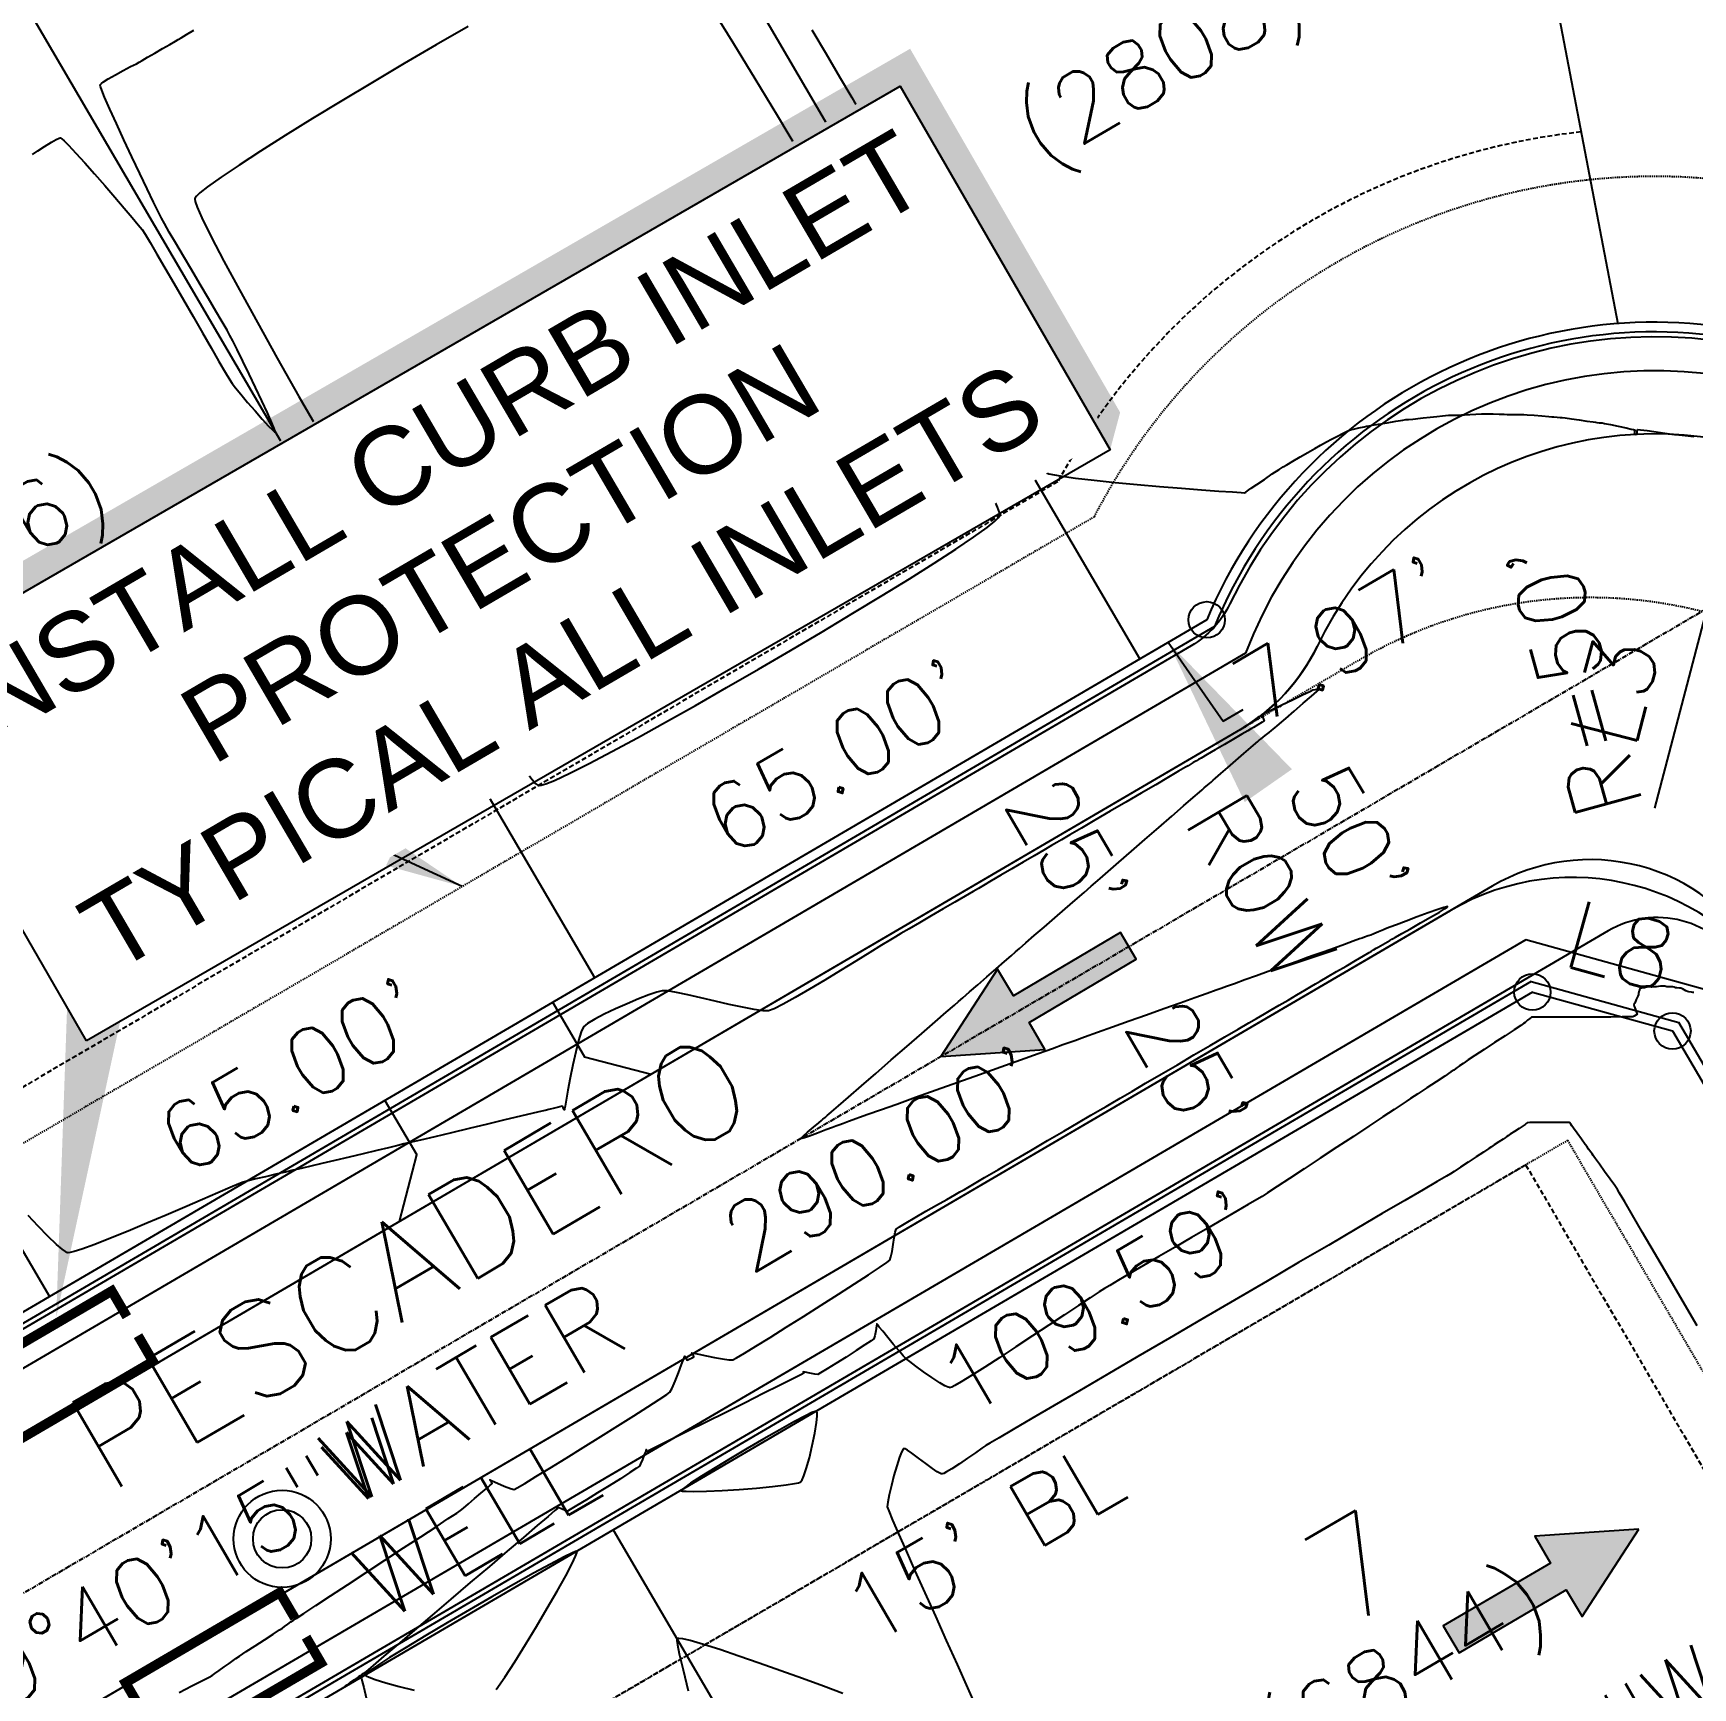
# Model space of a CAD drawing. Header units: feet. Extents: x 23 to 2149517, y -26 to 355304.
# Drawn here: x 2137437.8 to 2137608.6, y 341004.5 to 341174.8 of the extents above; entities that cross this region are included whole.
import ezdxf

# ---------------------------------------------------------------- set-up
doc = ezdxf.new("R2010")
doc.units = ezdxf.units.FT
doc.header["$MEASUREMENT"] = 0
for name, pattern in [('HIDDEN2', [0.1875, 0.125, -0.0625]), ('xhpc023-pav$0$HIDDEN2', [0.1875, 0.125, -0.0625]), ('xhpc023-pt$0$CL', [0.7, 0.5, -0.05, 0.1, -0.05]), ('xhpc023-pt$0$DASHED', [0.75, 0.5, -0.25]), ('xhpc023-pt$0$HIDDEN2', [0.1875, 0.125, -0.0625])]:
    doc.linetypes.add(name, pattern=pattern)
for name, color, linetype in [('A-EC-CURLEX-MATTING', 6, 'Continuous'), ('A-EC-FLOW-ARROWS', 252, 'Continuous'), ('A-EC-INLET-PROTECTION', 7, 'HIDDEN2'), ('A-EC-SILT-FENCE', 4, 'SILT_FENCE'), ('A-EC-TXT', 7, 'Continuous'), ('C-TOPO-MINR-N', 2, 'Continuous'), ('xhpc023-pav$0$A-DRIVEWAY-N', 2, 'Continuous'), ('xhpc023-pav$0$A-PV-BC', 2, 'Continuous'), ('xhpc023-pav$0$A-SW-N', 6, 'Continuous'), ('xhpc023-pav$0$A-VALLEYGUTTER', 2, 'xhpc023-pav$0$HIDDEN2'), ('xhpc023-pt$0$A-ADDRESS-N', 6, 'Continuous'), ('xhpc023-pt$0$A-BLDG-SETBACK', 2, 'xhpc023-pt$0$DASHED'), ('xhpc023-pt$0$V-ESMT-UTIL-N', 2, 'xhpc023-pt$0$HIDDEN2'), ('xhpc023-pt$0$V-ESMT-UTIL-TEXT-N', 2, 'Continuous'), ('xhpc023-pt$0$V-LOT-NO', 6, 'Continuous'), ('xhpc023-pt$0$V-PROP-CORN-TEXT-N', 2, 'Continuous'), ('xhpc023-pt$0$V-PROP-RWAY-N', 7, 'Continuous'), ('xhpc023-pt$0$V-PROP-SUBD-N', 7, 'Continuous'), ('xhpc023-pt$0$V-ROAD-IDEN', 1, 'Continuous'), ('xhpc023-pt$0$V-RWAY-CNTR-N', 4, 'xhpc023-pt$0$CL'), ('xhpc023-pt$0$V-RWAY-CNTR-TEXT-N', 2, 'Continuous'), ('xhpc023-pt$0$V-SUBD-TEXT-N', 2, 'Continuous'), ('xhpc023-pt$0$V-WATR', 2, 'Continuous')]:
    doc.layers.add(name, color=color, linetype=linetype)
doc.styles.add('L100', font='simplex', dxfattribs={"height": 10})
doc.styles.get("Standard").update_dxf_attribs({"font": 'arial.ttf'})
doc.styles.add('xhpc023-pt$0$L100', font='simplex', dxfattribs={"height": 10})
doc.styles.add('xhpc023-pt$0$L60', font='simplex', dxfattribs={"height": 6})
doc.styles.add('xhpc023-pt$0$L70', font='simplex.shx', dxfattribs={"height": 7})
doc.styles.add('xhpc023-pt$0$L80', font='simplex', dxfattribs={"height": 8})
doc.styles.add('xhpc023-pt$0$Standard', font='txt')
doc.linetypes.add('SILT_FENCE', pattern='A,0.5,-0.1,["SF",Standard,S=0.1,R=0,X=-0.1,Y=-0.05],-0.1', length=0.7)
doc.dimstyles.new('xhpc023-pt$0$SCOTT', dxfattribs={"dimscale": 0, "dimtxt": 8, "dimasz": 12, "dimexe": 0.05, "dimexo": 0.05, "dimgap": 3, "dimtad": 1, "dimdec": 0, "dimrnd": 1.38778e-17, "dimzin": 0, "dimdsep": 46, "dimtxsty": 'xhpc023-pt$0$L80', "dimcen": 5, "dimclrd": 256, "dimclre": 256, "dimclrt": 256, "dimaunit": 1, "dimadec": 3, "dimazin": 0, "dimtfac": 1, "dimtdec": 0, "dimtofl": 0, "dimtmove": 2, "dimatfit": 0, "dimfxl": 0, "dimtolj": 1, "dimtzin": 0, "dimlwd": -1, "dimlwe": -1, "dimarcsym": 0})
doc.dimstyles.new('xhpc023-pt$0$Standard', dxfattribs={"dimtxt": 0.18, "dimasz": 0.18, "dimexe": 0.18, "dimexo": 0.0625, "dimgap": 0.09, "dimtad": 0, "dimtih": 1, "dimtoh": 1, "dimdec": 4, "dimzin": 0, "dimdsep": 46, "dimtxsty": 'xhpc023-pt$0$Standard', "dimcen": 0.09, "dimadec": 0, "dimazin": 0, "dimtfac": 1, "dimtdec": 4, "dimtofl": 0, "dimtmove": 0, "dimatfit": 3, "dimfxl": 0, "dimtolj": 1, "dimtzin": 0, "dimarcsym": 0})

# ---------------------------------------------------------------- blocks, each defined once
blk = doc.blocks.new('xhpc023-pav')
at = {"layer": 'xhpc023-pav$0$A-DRIVEWAY-N'}
for p, q in [((2137491.29, 341075.02), (2137494.57, 341069.41)), ((2137494.57, 341069.41), (2137501.41, 341067.62)), ((2137474.03, 341064.92), (2137477.31, 341059.31)), ((2137475.52, 341052.47), (2137477.31, 341059.31))]:
    blk.add_line(p, q, dxfattribs=at)
at = {"layer": 'xhpc023-pav$0$A-PV-BC'}
for p, q in [((2137562.05, 341103.1), (2137394.11, 341004.84)), ((2137583.64, 341084.45), (2137399.79, 340976.89))]:
    blk.add_line(p, q, dxfattribs=at)
for centre, radius, start, end in [((2137604.68, 341095.02), 38.5, 356.3314, 154.3269), ((2137551.95, 341120.36), 20, 300.3291, 334.3269), ((2137596.26, 341062.87), 25, 30.3291, 120.3291)]:
    blk.add_arc(centre, radius, start, end, dxfattribs=at)
at = {"layer": 'xhpc023-pav$0$A-SW-N'}
for p, q in [((2137559.38, 341113.7), (2137386.17, 341012.37)), ((2137562.59, 341110.95), (2137387, 341008.22)), ((2137591.97, 341077.16), (2137401.71, 340965.85)), ((2137591.97, 341077.16), (2137607.18, 341072.93)), ((2137826.88, 340697.39), (2137607.18, 341072.93))]:
    blk.add_line(p, q, dxfattribs=at)
at = {"layer": 'xhpc023-pav$0$A-SW-N', "flags": 128}
blk.add_lwpolyline([(2137577.45, 340534.56), (2137826.54, 340680.29), (2137831.17, 340697.98), (2137609.81, 341076.34), (2137591.42, 341081.47), (2137398.26, 340968.46)], dxfattribs=at)
at = {"layer": 'xhpc023-pav$0$A-SW-N'}
for radius, start, end in [(49, 353.0712, 157.5871), (45, 351.3867, 159.2716)]:
    blk.add_arc((2137604.68, 341095.02), radius, start, end, dxfattribs=at)
at = {"layer": 'xhpc023-pav$0$A-VALLEYGUTTER', "flags": 128}
blk.add_lwpolyline([(2137562.05, 341103.1), (2137574.32, 341110.28, -0.414214), (2137638.62, 341093.44), (2137645.8, 341081.18)], format="xyb", dxfattribs=at)
blk = doc.blocks.new('A$C38D85891')
at = {"layer": 'A-EC-INLET-PROTECTION', "const_width": 1}
for points in [[(7.52, 5.71), (5.97, 8.36), (-9.91, -0.93), (-8.36, -3.58)], [(8.67, 3.76), (10.21, 1.11), (-5.67, -8.18), (-7.21, -5.53)]]:
    blk.add_lwpolyline(points, dxfattribs=at)
blk = doc.blocks.new('ARROW')
blk.add_hatch(color=256).paths.add_polyline_path([(0, 0), (12, 6), (12, 2), (28, 2), (28, -2), (12, -2), (12, -6)])
blk.add_lwpolyline([(0, 0), (12, 6), (12, 2), (28, 2), (28, -2), (12, -2), (12, -6), (0, 0)])
blk = doc.blocks.new('xhpc023-pt')
at = {"layer": 'xhpc023-pt$0$A-BLDG-SETBACK'}
for p, q in [((2137543.26, 341128.6), (2137381.09, 341033.72)), ((2137591.41, 341058.29), (2137418.78, 340957.3)), ((2137591.41, 341058.29), (2137803.5, 340695.77))]:
    blk.add_line(p, q, dxfattribs=at)
for radius, start, end in [(90, 55.2997, 97.235), (70, 96.2035, 151.3319)]:
    blk.add_arc((2137604.68, 341095.02), radius, start, end, dxfattribs=at)
at = {"layer": 'xhpc023-pt$0$V-ESMT-UTIL-N'}
for p, q in [((2137547.01, 341125), (2137382.39, 341028.69)), ((2137595.73, 341060.82), (2137414.47, 340954.77)), ((2137595.73, 341060.82), (2137810.34, 340693.98))]:
    blk.add_line(p, q, dxfattribs=at)
blk.add_arc((2137604.68, 341095.02), 65, 358.1249, 152.5334, dxfattribs=at)
at = {"layer": 'xhpc023-pt$0$V-PROP-CORN-TEXT-N'}
for centre in [(2137558.59, 341114.39), (2137592.11, 341076.08), (2137606.52, 341072.07)]:
    blk.add_circle(centre, 1.87, dxfattribs=at)
at = {"layer": 'xhpc023-pt$0$V-PROP-RWAY-N'}
for p, q in [((2137558.59, 341114.39), (2137385.96, 341013.4)), ((2137592.11, 341076.08), (2137402.58, 340965.19)), ((2137592.11, 341076.08), (2137606.52, 341072.07)), ((2137606.52, 341072.07), (2137825.81, 340697.24))]:
    blk.add_line(p, q, dxfattribs=at)
blk.add_arc((2137604.68, 341095.02), 50, 353.4592, 157.199, dxfattribs=at)
at = {"layer": 'xhpc023-pt$0$V-PROP-SUBD-N'}
blk.add_line((2137497.52, 341020.74), (2137666.68, 340731.59), dxfattribs=at)
at = {"layer": 'xhpc023-pt$0$V-PROP-SUBD-N', "flags": 128}
for points in [[(2137518.56, 341574.91), (2137600.89, 341144.87)], [(2137551.71, 341110.37), (2137390.96, 341385.14)], [(2137495.61, 341077.55), (2137352.78, 341321.69)], [(2137314.59, 341258.24), (2137439.5, 341044.73)]]:
    blk.add_lwpolyline(points, dxfattribs=at)
at = {"layer": 'xhpc023-pt$0$V-RWAY-CNTR-N'}
blk.add_line((2137610.05, 341115.54), (2137359.74, 340969.1), dxfattribs=at)
at = {"layer": 'xhpc023-pt$0$V-RWAY-CNTR-TEXT-N'}
for points in [[(2137545.39, 341106.67, 0, 4.17, 0), (2137551.7, 341095.89, 0, 0, 0), (2137570.64, 341063.52, 0, 0, 0)], [(2137570.64, 341063.52, 0, 4.17, 0), (2137564.33, 341074.31, 0, 0, 0), (2137551.7, 341095.89, 0, 0, 0)]]:
    blk.add_lwpolyline(points, format="xyseb", dxfattribs=at)
at = {"layer": 'xhpc023-pt$0$V-SUBD-TEXT-N'}
blk.add_line((2137610.05, 341115.54), (2137604.68, 341095.02), dxfattribs=at)
blk.add_lwpolyline([(2137591.06, 341143.13, 0, 4.17, 0), (2137594.47, 341131.1, 0, 0, 0), (2137604.68, 341095.02, 0, 0, 0)], format="xyseb", dxfattribs=at)
at = {"layer": 'xhpc023-pt$0$V-WATR'}
for radius in [5, 3]:
    blk.add_circle((2137463.45, 341019.8), radius, dxfattribs=at)
at = {"layer": 'xhpc023-pt$0$A-ADDRESS-N', "char_height": 7, "width": 77.1852, "attachment_point": 5, "rotation": 30.3291, "style": 'xhpc023-pt$0$L70'}
for s, insert in [('(2808)', (2137554.42, 341171.03)), ('(2812)', (2137501.03, 341129.39)), ('(2816)', (2137431.3, 341119.75)), ('(6844)', (2137579.26, 341005.35))]:
    blk.add_mtext(s, dxfattribs=dict(at, insert=insert))
at = {"layer": 'xhpc023-pt$0$A-BLDG-SETBACK', "char_height": 7, "attachment_point": 2, "rotation": 30.1497, "style": 'xhpc023-pt$0$L70'}
for s, insert in [("20' BL", (2137504.79, 341118.49)), ("15' BL", (2137533.74, 341022.47))]:
    blk.add_mtext(s, dxfattribs=dict(at, insert=insert))
at = {"layer": 'xhpc023-pt$0$V-ESMT-UTIL-TEXT-N', "insert": (2137437.48, 341083.98), "char_height": 6, "attachment_point": 5, "rotation": 30.3291, "style": 'xhpc023-pt$0$L60'}
blk.add_mtext("\\A1;15' U.E", dxfattribs=at)
at = {"layer": 'xhpc023-pt$0$V-LOT-NO', "char_height": 10, "width": 34.0116, "attachment_point": 5, "rotation": 30.3291, "style": 'xhpc023-pt$0$L100'}
for s, insert in [('4', (2137495.89, 341141.43, 572)), ('3', (2137439.78, 341108.61, 571.6)), ('7', (2137573.82, 341016.88, 286.72))]:
    blk.add_mtext(s, dxfattribs=dict(at, insert=insert))
at = {"layer": 'xhpc023-pt$0$V-ROAD-IDEN', "insert": (2137476.61, 341048.33), "char_height": 10, "width": 185.9116, "attachment_point": 5, "rotation": 30.3291, "style": 'xhpc023-pt$0$L100'}
blk.add_mtext('PESCADERO', dxfattribs=at)
at = {"layer": 'xhpc023-pt$0$V-RWAY-CNTR-TEXT-N', "char_height": 7, "attachment_point": 8, "style": 'xhpc023-pt$0$L70'}
for s, insert, rotation in [("R=50'", (2137599.72, 341109.28), 105.3512), ('L3', (2137603.98, 341106.17), 75.3291), ("50'", (2137570.23, 341090.42), 300.4148), ("25'", (2137541.31, 341089.14), 300.4148), ('ROW', (2137561.17, 341085.12), 300.4148), ("25'", (2137553.67, 341066.25), 300.4148), (" 290.00'", (2137524.94, 341054.74), 30.3291), ('S59°40\'15"W ', (2137450.57, 341011.23), 30.3291)]:
    blk.add_mtext(s, dxfattribs=dict(at, insert=insert, rotation=rotation))
at = {"layer": 'xhpc023-pt$0$V-SUBD-TEXT-N', "char_height": 7, "style": 'xhpc023-pt$0$L70'}
for s, insert, attachment_point, rotation in [("7.97'", (2137570.85, 341115.47), 2, 30.3291), ("65.00'", (2137518.84, 341103.38), 2, 30.3291), ('L8', (2137600.26, 341077.45), 8, 344.442), ("65.00'", (2137462.74, 341070.56), 2, 30.3291), ("109.59'", (2137545.52, 341047.2), 2, 30.3291), ('S59°40\'15"W', (2137586.3, 340987.81), 8, 30.3291)]:
    blk.add_mtext(s, dxfattribs=dict(at, insert=insert, attachment_point=attachment_point, rotation=rotation))
at = {"layer": 'xhpc023-pt$0$V-WATR', "style": 'xhpc023-pt$0$L80'}
for s, p in [('WATER', (2137470.6, 341022.91)), ('WELL', (2137473.99, 341011.15))]:
    blk.add_text(s, height=8, rotation=30.3292, dxfattribs=at).set_placement(p)
at = {"layer": 'xhpc023-pt$0$V-ESMT-UTIL-TEXT-N'}
blk.add_leader([(2137481.96, 341086.94), (2137460.24, 341096.96), (2137452.69, 341092.41)], dimstyle='xhpc023-pt$0$SCOTT', override={"dimscale": 100, "dimasz": 0.08, "dimexo": 0.0625, "dimgap": 3, "dimtad": 0}, dxfattribs=at)
at = {"layer": 'xhpc023-pt$0$V-SUBD-TEXT-N'}
blk.add_leader([(2137554.63, 341112.08), (2137560.29, 341103.97), (2137562.35, 341105.17)], dimstyle='xhpc023-pt$0$Standard', override={"dimscale": 100, "dimgap": 0.09, "dimtad": 0, "dimpost": "'", "dimtxsty": 'xhpc023-pt$0$L100'}, dxfattribs=at)

msp = doc.modelspace()

# ---------------------------------------------------------------- block references
at = {"layer": 'A-EC-CURLEX-MATTING'}
msp.add_blockref('xhpc023-pt', (0, 0), dxfattribs=at)

# ---------------------------------------------------------------- next in the draw order: linework, layer by layer
for points in [[(2137670.62, 340388.88, -0.020906), (2137597.86, 340483.23, -0.00681), (2137601.18, 340497.47), (2137834.97, 340634.24, -5.810571), (2137834.97, 340634.24, 0.811703), (2137866.43, 340724.84, 0.069055), (2137866.43, 340724.84), (2137654.43, 341086.23, -0.149441), (2137653.08, 341091.91, 0.824303), (2137560.97, 341116.03, -0.149441), (2137557, 341111.73), (2137389.06, 341013.48, -0.149441), (2137383.37, 341012.13, 0.824289), (2137359.25, 340920.01, -0.14935), (2137363.55, 340916.05), (2137406.28, 340843.01, -0.100424), (2137467.54, 340663.68, 0.039884), (2137488.12, 340566.52, 0.039884)], [(2137660.46, 340381.44, -0.020999), (2137590.35, 340472.58, -0.432054), (2137598.5, 340508.07), (2137827.01, 340641.75, -0.15088), (2137838.5, 340644.44, 0.784499), (2137861.31, 340715.67, -0.088743), (2137856.2, 340721.53), (2137645.8, 341081.18, -0.149441), (2137643.1, 341092.55, 0.824303), (2137569.98, 341111.7, -0.149441), (2137562.05, 341103.1), (2137394.11, 341004.84, -0.149441), (2137382.73, 341002.15, 0.824289), (2137363.58, 340929.03, -0.14935), (2137372.18, 340921.1), (2137414.92, 340848.06, -0.100424), (2137477.46, 340664.97, 0.039884), (2137497.71, 340569.37, 1.206369)], [(2137825.01, 340671.87, 0.414214), (2137833.97, 340706.07), (2137615.32, 341079.81, 0.414214), (2137587.95, 341086.97), (2137395.42, 340974.33, 0.413395), (2137388.31, 340947), (2137438.22, 340861.69, -0.086514), (2137499.82, 340696.41, 0.043454), (2137527.06, 340598.38, 0.028283), (2137550.33, 340536.9, 0.447083), (2137578.7, 340527.77), (2137825.01, 340671.87)]]:
    msp.add_lwpolyline(points, format="xyb", dxfattribs=at)
msp.add_lwpolyline([(2137823.09, 340682.91, -0.002722), (2137826.88, 340697.39), (2137613.59, 341078.8, 0.414214), (2137599.91, 341082.38), (2137407.39, 340969.75, 0.413052), (2137403.85, 340956.09), (2137453.76, 340870.78, -0.086514), (2137516.55, 340702.29, 0.043568), (2137543.42, 340605.67, 0.028398), (2137566.37, 340545, 0.447083), (2137580.56, 340540.44)], format="xyb", close=True, dxfattribs=at)
at = {"layer": 'C-TOPO-MINR-N', "color": 2, "linetype": 'Continuous', "lineweight": -3}
for points, elevation in [([(2137482.58, 341175.46), (2137479.3, 341173.57), (2137476, 341171.64), (2137472.74, 341169.71), (2137469.58, 341167.81), (2137466.57, 341165.98), (2137463.76, 341164.24), (2137461.22, 341162.64), (2137459.01, 341161.2), (2137457.17, 341159.96), (2137455.76, 341158.95), (2137454.98, 341158.33), (2137454.63, 341157.99), (2137454.5, 341157.82), (2137454.48, 341157.76), (2137454.48, 341157.76), (2137454.47, 341157.68), (2137454.51, 341157.45), (2137454.71, 341156.88), (2137455.2, 341155.76), (2137456.16, 341153.8), (2137457.46, 341151.3), (2137459.05, 341148.34), (2137460.9, 341144.98), (2137462.95, 341141.31), (2137465.18, 341137.39), (2137467.53, 341133.29), (2137469.96, 341129.1), (2137472.43, 341124.88), (2137474.89, 341120.7), (2137477.31, 341116.65), (2137479.64, 341112.79), (2137481.83, 341109.19), (2137483.86, 341105.94), (2137485.66, 341103.1), (2137487.2, 341100.74), (2137488.43, 341098.95), (2137489.18, 341097.97), (2137489.57, 341097.52), (2137489.76, 341097.37), (2137489.82, 341097.34), (2137489.89, 341097.33), (2137490.1, 341097.36), (2137490.57, 341097.5), (2137491.49, 341097.87), (2137493.06, 341098.6), (2137495.05, 341099.6), (2137497.39, 341100.83), (2137500.03, 341102.26), (2137502.91, 341103.85), (2137505.99, 341105.58), (2137509.19, 341107.41), (2137512.47, 341109.3), (2137515.77, 341111.23), (2137519.03, 341113.16), (2137522.19, 341115.06), (2137525.2, 341116.89), (2137528.01, 341118.62), (2137530.55, 341120.23), (2137532.76, 341121.66), (2137534.6, 341122.9), (2137536.01, 341123.91), (2137536.79, 341124.53), (2137537.14, 341124.88), (2137537.27, 341125.05), (2137537.3, 341125.11), (2137537.3, 341125.18), (2137537.26, 341125.42), (2137537.06, 341125.98), (2137536.57, 341127.11), (2137535.61, 341129.07), (2137534.31, 341131.56), (2137532.72, 341134.53), (2137530.87, 341137.88), (2137528.82, 341141.56), (2137526.59, 341145.48), (2137524.24, 341149.57), (2137521.81, 341153.77), (2137519.34, 341157.99), (2137516.88, 341162.16), (2137514.46, 341166.22), (2137512.13, 341170.08), (2137509.94, 341173.67), (2137507.92, 341176.93)], 572), ([(2137437.75, 341162.3), (2137438.31, 341162.67), (2137439, 341163.12), (2137439.72, 341163.56), (2137440.21, 341163.83), (2137440.49, 341163.95), (2137440.62, 341163.99), (2137440.66, 341163.99), (2137440.69, 341163.98), (2137440.78, 341163.91), (2137441.01, 341163.7), (2137441.46, 341163.24), (2137442.22, 341162.43), (2137443.13, 341161.42), (2137444.15, 341160.28), (2137445.2, 341159.08), (2137446.24, 341157.89), (2137447.2, 341156.77), (2137448.02, 341155.8), (2137448.65, 341155.04), (2137449.03, 341154.57), (2137449.34, 341154.09), (2137449.86, 341153.22), (2137450.56, 341152.04), (2137451.39, 341150.62), (2137452.31, 341149.03), (2137453.29, 341147.33), (2137454.28, 341145.61), (2137455.25, 341143.93), (2137456.15, 341142.37), (2137456.94, 341140.99), (2137457.6, 341139.88), (2137458.07, 341139.09), (2137458.31, 341138.7), (2137458.64, 341138.27), (2137459.2, 341137.6), (2137459.9, 341136.77), (2137460.66, 341135.89), (2137461.41, 341135.04), (2137462.06, 341134.34), (2137462.46, 341133.93), (2137462.66, 341133.75), (2137462.73, 341133.7), (2137462.75, 341133.7), (2137462.76, 341133.72), (2137462.74, 341133.81), (2137462.64, 341134.09), (2137462.39, 341134.67), (2137461.94, 341135.68), (2137461.36, 341136.92), (2137460.71, 341138.29), (2137460.04, 341139.69), (2137459.39, 341141.02), (2137458.82, 341142.2), (2137458.36, 341143.11), (2137458.08, 341143.67), (2137457.79, 341144.19), (2137457.29, 341145.05), (2137456.63, 341146.17), (2137455.86, 341147.48), (2137455.01, 341148.91), (2137454.14, 341150.38), (2137453.29, 341151.82), (2137452.51, 341153.15), (2137451.84, 341154.3), (2137451.33, 341155.18), (2137451.02, 341155.74), (2137450.72, 341156.34), (2137450.21, 341157.38), (2137449.55, 341158.74), (2137448.79, 341160.33), (2137447.98, 341162.05), (2137447.17, 341163.79), (2137446.39, 341165.46), (2137445.72, 341166.96), (2137445.18, 341168.19), (2137444.89, 341168.92), (2137444.77, 341169.27), (2137444.74, 341169.41), (2137444.74, 341169.44), (2137444.76, 341169.48), (2137444.85, 341169.58), (2137445.08, 341169.77), (2137445.55, 341170.07), (2137446.29, 341170.5), (2137447.1, 341170.93), (2137447.86, 341171.33), (2137448.45, 341171.63), (2137448.75, 341171.79), (2137449.04, 341171.96), (2137449.61, 341172.29), (2137450.36, 341172.72), (2137451.15, 341173.19), (2137451.89, 341173.62), (2137452.47, 341173.96), (2137452.76, 341174.13), (2137453.05, 341174.3), (2137453.62, 341174.64), (2137454.36, 341175.07)], 571), ([(2137517.96, 341175.13), (2137519.43, 341172.63), (2137520.81, 341170.27), (2137522.06, 341168.14), (2137523.15, 341166.28), (2137524.03, 341164.76), (2137524.67, 341163.66), (2137525.03, 341163.03), (2137525.36, 341162.37), (2137525.94, 341161.2), (2137526.72, 341159.59), (2137527.68, 341157.6), (2137528.78, 341155.3), (2137530, 341152.77), (2137531.3, 341150.08), (2137532.65, 341147.29), (2137534.01, 341144.48), (2137535.36, 341141.72), (2137536.67, 341139.08), (2137537.9, 341136.62), (2137539.02, 341134.43), (2137539.99, 341132.56), (2137540.8, 341131.1), (2137541.4, 341130.1), (2137541.76, 341129.65), (2137542.36, 341129.43), (2137543.51, 341129.21), (2137545.09, 341128.98), (2137547.01, 341128.75), (2137549.16, 341128.52), (2137551.44, 341128.31), (2137553.74, 341128.11), (2137555.98, 341127.93), (2137558.04, 341127.77), (2137559.82, 341127.64), (2137561.23, 341127.55), (2137562.15, 341127.49), (2137562.49, 341127.47), (2137562.61, 341127.54), (2137562.79, 341127.68), (2137562.91, 341127.77), (2137563.16, 341127.94), (2137563.75, 341128.33), (2137564.53, 341128.85), (2137565.34, 341129.4), (2137566.04, 341129.86), (2137566.47, 341130.13), (2137566.83, 341130.35), (2137567.44, 341130.71), (2137568.19, 341131.15), (2137568.98, 341131.61), (2137569.72, 341132.04), (2137570.3, 341132.37), (2137570.62, 341132.55), (2137570.93, 341132.71), (2137571.44, 341132.98), (2137572.05, 341133.29), (2137572.64, 341133.59), (2137573.12, 341133.83), (2137573.37, 341133.94), (2137573.71, 341134.03), (2137574.26, 341134.16), (2137574.78, 341134.27), (2137575.02, 341134.32), (2137575.17, 341134.34), (2137575.31, 341134.36), (2137575.6, 341134.41), (2137576.28, 341134.53), (2137577.16, 341134.68), (2137578.06, 341134.83), (2137578.76, 341134.95), (2137579.09, 341135), (2137579.37, 341135.02), (2137579.79, 341135.06), (2137580.07, 341135.08), (2137580.33, 341135.11), (2137580.88, 341135.17), (2137581.58, 341135.25), (2137582.28, 341135.33), (2137582.85, 341135.39), (2137583.15, 341135.42), (2137583.47, 341135.44), (2137583.98, 341135.45), (2137584.49, 341135.47), (2137584.82, 341135.48), (2137585.12, 341135.49), (2137585.66, 341135.52), (2137586.29, 341135.56), (2137586.85, 341135.59), (2137587.19, 341135.6), (2137587.53, 341135.6), (2137588.08, 341135.58), (2137588.68, 341135.56), (2137589.21, 341135.55), (2137589.51, 341135.54), (2137589.84, 341135.54), (2137590.36, 341135.54), (2137590.88, 341135.53), (2137591.21, 341135.53), (2137591.58, 341135.5), (2137592.29, 341135.44), (2137593.09, 341135.37), (2137593.78, 341135.31), (2137594.11, 341135.28), (2137594.32, 341135.27), (2137594.64, 341135.25), (2137594.97, 341135.23), (2137595.17, 341135.22), (2137595.47, 341135.18), (2137596.11, 341135.09), (2137596.92, 341134.97), (2137597.72, 341134.85), (2137598.34, 341134.76), (2137598.6, 341134.73), (2137598.75, 341134.71), (2137598.96, 341134.68), (2137599.08, 341134.67), (2137599.17, 341134.66), (2137599.27, 341134.66), (2137599.52, 341134.61), (2137600.14, 341134.48), (2137600.94, 341134.31), (2137601.75, 341134.15), (2137602.27, 341134.03), (2137602.52, 341133.98), (2137602.61, 341133.95), (2137602.62, 341133.95), (2137602.63, 341133.93), (2137602.63, 341133.89), (2137602.62, 341133.78), (2137602.6, 341133.61), (2137602.59, 341133.49), (2137602.73, 341133.48), (2137602.88, 341133.49), (2137602.89, 341133.61), (2137602.9, 341133.84), (2137602.93, 341133.97), (2137603.22, 341133.95), (2137603.93, 341133.86), (2137604.84, 341133.73), (2137605.74, 341133.61), (2137606.44, 341133.51), (2137606.73, 341133.47), (2137606.81, 341133.46), (2137606.9, 341133.46), (2137607.17, 341133.43), (2137607.84, 341133.36), (2137608.72, 341133.27)], 572), ([(2137452.86, 341004), (2137454.14, 341004.66), (2137455.19, 341005.2), (2137455.93, 341005.57), (2137456.25, 341005.75), (2137456.53, 341005.93), (2137456.96, 341006.24), (2137457.48, 341006.61), (2137457.99, 341006.98), (2137458.42, 341007.29), (2137458.69, 341007.48), (2137459.05, 341007.72), (2137459.76, 341008.19), (2137460.66, 341008.78), (2137461.63, 341009.42), (2137462.51, 341010), (2137463.17, 341010.43), (2137463.47, 341010.62), (2137463.68, 341010.77), (2137464.02, 341011.01), (2137464.35, 341011.25), (2137464.57, 341011.4), (2137464.88, 341011.61), (2137465.68, 341012.13), (2137466.9, 341012.93), (2137468.43, 341013.93), (2137470.19, 341015.08), (2137472.09, 341016.33), (2137474.03, 341017.6), (2137475.94, 341018.86), (2137477.72, 341020.02), (2137479.29, 341021.05), (2137480.55, 341021.88), (2137481.41, 341022.45), (2137481.79, 341022.71), (2137482.11, 341022.97), (2137482.63, 341023.4), (2137483.26, 341023.94), (2137483.91, 341024.49), (2137484.49, 341024.99), (2137484.83, 341025.29), (2137485, 341025.44), (2137485.05, 341025.49), (2137485.06, 341025.5), (2137485.06, 341025.51), (2137485.04, 341025.55), (2137484.98, 341025.65), (2137484.89, 341025.78), (2137484.83, 341025.88), (2137485.07, 341025.78), (2137485.62, 341025.53), (2137486.31, 341025.23), (2137486.94, 341024.98), (2137487.32, 341024.88), (2137487.64, 341025.05), (2137488.42, 341025.5), (2137489.57, 341026.2), (2137491.01, 341027.08), (2137492.66, 341028.09), (2137494.42, 341029.19), (2137496.23, 341030.32), (2137498, 341031.43), (2137499.65, 341032.47), (2137501.09, 341033.39), (2137502.24, 341034.13), (2137503.02, 341034.65), (2137503.35, 341034.9), (2137503.58, 341035.31), (2137503.89, 341036.03), (2137504.23, 341036.9), (2137504.55, 341037.74), (2137504.75, 341038.26), (2137504.85, 341038.52), (2137504.88, 341038.6), (2137504.89, 341038.61), (2137504.9, 341038.61), (2137504.92, 341038.57), (2137504.98, 341038.47), (2137505.06, 341038.31), (2137505.13, 341038.2), (2137505.33, 341038.28), (2137505.65, 341038.44), (2137505.83, 341038.55), (2137505.77, 341038.67), (2137505.65, 341038.85), (2137505.59, 341038.96), (2137505.8, 341038.92), (2137506.34, 341038.81), (2137507.1, 341038.65), (2137507.94, 341038.48), (2137508.76, 341038.34), (2137509.43, 341038.24), (2137509.83, 341038.24), (2137510.2, 341038.42), (2137511.02, 341038.9), (2137512.2, 341039.62), (2137513.66, 341040.53), (2137515.33, 341041.58), (2137517.11, 341042.7), (2137518.93, 341043.86), (2137520.7, 341044.99), (2137522.35, 341046.05), (2137523.78, 341046.98), (2137524.92, 341047.73), (2137525.68, 341048.25), (2137525.99, 341048.49), (2137526.1, 341048.82), (2137526.21, 341049.39), (2137526.32, 341050.08), (2137526.43, 341050.78), (2137526.54, 341051.35), (2137526.65, 341051.68), (2137526.96, 341051.91), (2137527.65, 341052.34), (2137528.59, 341052.89), (2137529.68, 341053.52), (2137530.8, 341054.15), (2137531.84, 341054.74), (2137532.67, 341055.21), (2137533.19, 341055.51), (2137533.65, 341055.77), (2137534.51, 341056.28), (2137535.71, 341056.98), (2137537.16, 341057.83), (2137538.78, 341058.78), (2137540.5, 341059.78), (2137542.22, 341060.79), (2137543.88, 341061.76), (2137545.39, 341062.64), (2137546.67, 341063.39), (2137547.64, 341063.96), (2137548.23, 341064.3), (2137548.76, 341064.62), (2137549.67, 341065.15), (2137550.87, 341065.85), (2137552.3, 341066.69), (2137553.89, 341067.62), (2137555.57, 341068.6), (2137557.28, 341069.6), (2137558.93, 341070.57), (2137560.47, 341071.47), (2137561.83, 341072.26), (2137562.94, 341072.91), (2137563.72, 341073.37), (2137564.11, 341073.6), (2137564.54, 341073.85), (2137565.21, 341074.24), (2137566.05, 341074.73), (2137566.96, 341075.26), (2137567.87, 341075.8), (2137568.7, 341076.28), (2137569.37, 341076.68), (2137569.8, 341076.93), (2137570.26, 341077.2), (2137571.01, 341077.64), (2137571.93, 341078.18), (2137572.93, 341078.76), (2137573.9, 341079.33), (2137574.73, 341079.81), (2137575.32, 341080.16), (2137575.56, 341080.3), (2137575.75, 341080.41), (2137576.03, 341080.58), (2137576.23, 341080.69), (2137576.48, 341080.84), (2137576.97, 341081.12), (2137577.44, 341081.4), (2137577.65, 341081.52), (2137577.71, 341081.56), (2137577.78, 341081.59), (2137578.02, 341081.73), (2137578.66, 341082.09), (2137579.57, 341082.6), (2137580.6, 341083.19), (2137581.63, 341083.78), (2137582.53, 341084.3), (2137583.05, 341084.63), (2137583.3, 341084.79), (2137583.37, 341084.86), (2137583.37, 341084.87), (2137583.36, 341084.88), (2137583.26, 341084.86), (2137582.98, 341084.78), (2137582.38, 341084.58), (2137581.39, 341084.22), (2137580.25, 341083.81), (2137579.12, 341083.38), (2137578.13, 341083.01), (2137577.43, 341082.74), (2137577.16, 341082.64), (2137577.08, 341082.61), (2137577, 341082.58), (2137576.77, 341082.49), (2137576.28, 341082.28), (2137575.77, 341082.07), (2137575.48, 341081.95), (2137575.22, 341081.86), (2137574.84, 341081.72), (2137574.58, 341081.63), (2137574.31, 341081.54), (2137573.67, 341081.31), (2137572.78, 341080.99), (2137571.73, 341080.61), (2137570.66, 341080.23), (2137569.66, 341079.87), (2137568.85, 341079.59), (2137568.35, 341079.41), (2137567.89, 341079.24), (2137567.1, 341078.96), (2137566.08, 341078.59), (2137564.92, 341078.18), (2137563.7, 341077.74), (2137562.52, 341077.32), (2137561.46, 341076.94), (2137560.61, 341076.64), (2137560.06, 341076.44), (2137559.55, 341076.26), (2137558.63, 341075.93), (2137557.37, 341075.48), (2137555.85, 341074.94), (2137554.17, 341074.34), (2137552.39, 341073.7), (2137550.61, 341073.07), (2137548.9, 341072.45), (2137547.34, 341071.9), (2137546.01, 341071.42), (2137545.01, 341071.06), (2137544.4, 341070.85), (2137543.8, 341070.63), (2137542.71, 341070.25), (2137541.23, 341069.72), (2137539.43, 341069.07), (2137537.4, 341068.35), (2137535.22, 341067.57), (2137532.97, 341066.77), (2137530.75, 341065.97), (2137528.63, 341065.21), (2137526.69, 341064.52), (2137525.03, 341063.93), (2137523.72, 341063.46), (2137522.85, 341063.15), (2137522.5, 341063.02), (2137522.21, 341062.92), (2137521.73, 341062.75), (2137521.2, 341062.56), (2137520.73, 341062.39), (2137520.44, 341062.29), (2137520.08, 341062.15), (2137519.39, 341061.89), (2137518.55, 341061.57), (2137517.72, 341061.26), (2137517.19, 341061.08), (2137516.92, 341061), (2137516.83, 341060.99), (2137516.82, 341060.99), (2137516.82, 341061.01), (2137516.88, 341061.09), (2137517.09, 341061.29), (2137517.51, 341061.66), (2137518.14, 341062.18), (2137518.68, 341062.63), (2137518.95, 341062.85), (2137519.1, 341062.98), (2137519.33, 341063.18), (2137519.57, 341063.39), (2137519.72, 341063.52), (2137519.99, 341063.75), (2137520.69, 341064.36), (2137521.73, 341065.27), (2137523.05, 341066.41), (2137524.54, 341067.7), (2137526.13, 341069.09), (2137527.73, 341070.48), (2137529.26, 341071.81), (2137530.64, 341073.01), (2137531.79, 341074.01), (2137532.62, 341074.73), (2137533.04, 341075.1), (2137533.49, 341075.48), (2137534.18, 341076.09), (2137535.04, 341076.83), (2137535.98, 341077.65), (2137536.92, 341078.47), (2137537.78, 341079.22), (2137538.48, 341079.82), (2137538.92, 341080.21), (2137539.31, 341080.55), (2137539.98, 341081.13), (2137540.85, 341081.89), (2137541.86, 341082.77), (2137542.95, 341083.71), (2137544.04, 341084.66), (2137545.07, 341085.55), (2137545.97, 341086.34), (2137546.69, 341086.96), (2137547.14, 341087.35), (2137547.61, 341087.76), (2137548.45, 341088.49), (2137549.55, 341089.44), (2137550.84, 341090.57), (2137552.23, 341091.78), (2137553.65, 341093.01), (2137555, 341094.19), (2137556.21, 341095.24), (2137557.19, 341096.09), (2137557.85, 341096.66), (2137558.12, 341096.9), (2137558.34, 341097.09), (2137558.69, 341097.39), (2137559.04, 341097.69), (2137559.26, 341097.89), (2137559.5, 341098.09), (2137560.04, 341098.56), (2137560.77, 341099.2), (2137561.6, 341099.92), (2137562.42, 341100.64), (2137563.14, 341101.26), (2137563.64, 341101.7), (2137563.84, 341101.86), (2137563.91, 341101.93), (2137563.99, 341102), (2137564.18, 341102.15), (2137564.6, 341102.47), (2137565.03, 341102.81), (2137565.26, 341102.99), (2137565.42, 341103.12), (2137565.64, 341103.32), (2137565.8, 341103.46), (2137566.07, 341103.69), (2137566.72, 341104.25), (2137567.59, 341104.99), (2137568.53, 341105.8), (2137569.38, 341106.55), (2137569.91, 341107.01), (2137570.16, 341107.23), (2137570.24, 341107.3), (2137570.24, 341107.31), (2137570.23, 341107.32), (2137570.17, 341107.31), (2137570.01, 341107.27), (2137569.74, 341107.2), (2137569.51, 341107.14), (2137569.19, 341106.99), (2137568.44, 341106.62), (2137567.42, 341106.13), (2137566.32, 341105.61), (2137565.32, 341105.12), (2137564.58, 341104.77), (2137564.3, 341104.63), (2137564.3, 341104.63), (2137564.29, 341104.62), (2137564.25, 341104.59), (2137564.22, 341104.57), (2137564.02, 341104.42), (2137563.55, 341104.09), (2137563.08, 341103.76), (2137562.83, 341103.58), (2137562.65, 341103.47), (2137562.39, 341103.32), (2137562.26, 341103.25), (2137562.4, 341103.32), (2137562.65, 341103.47), (2137562.83, 341103.58), (2137563.07, 341103.76), (2137563.54, 341104.1), (2137563.99, 341104.43), (2137564.22, 341104.57), (2137564.32, 341104.43), (2137564.45, 341104.17), (2137564.5, 341104), (2137564.3, 341103.85), (2137563.86, 341103.58), (2137563.39, 341103.31), (2137563.1, 341103.13), (2137562.82, 341102.97), (2137562.2, 341102.61), (2137561.36, 341102.11), (2137560.41, 341101.56), (2137559.46, 341101), (2137558.62, 341100.52), (2137558.02, 341100.16), (2137557.76, 341100.01), (2137557.55, 341099.88), (2137557.21, 341099.69), (2137556.88, 341099.5), (2137556.67, 341099.37), (2137556.4, 341099.21), (2137555.69, 341098.8), (2137554.65, 341098.19), (2137553.34, 341097.42), (2137551.84, 341096.55), (2137550.25, 341095.62), (2137548.64, 341094.68), (2137547.09, 341093.77), (2137545.69, 341092.95), (2137544.51, 341092.26), (2137543.63, 341091.75), (2137543.15, 341091.46), (2137542.63, 341091.16), (2137541.83, 341090.69), (2137540.83, 341090.11), (2137539.7, 341089.45), (2137538.54, 341088.77), (2137537.41, 341088.11), (2137536.41, 341087.52), (2137535.61, 341087.06), (2137535.09, 341086.75), (2137534.56, 341086.44), (2137533.72, 341085.95), (2137532.66, 341085.33), (2137531.46, 341084.63), (2137530.23, 341083.91), (2137529.03, 341083.21), (2137527.97, 341082.58), (2137527.12, 341082.09), (2137526.58, 341081.77), (2137526.05, 341081.46), (2137525.14, 341080.89), (2137523.92, 341080.14), (2137522.48, 341079.25), (2137520.91, 341078.28), (2137519.29, 341077.3), (2137517.71, 341076.36), (2137516.25, 341075.51), (2137515.01, 341074.82), (2137514.07, 341074.34), (2137513.51, 341074.13), (2137512.94, 341074.14), (2137512.01, 341074.28), (2137510.82, 341074.51), (2137509.45, 341074.81), (2137508, 341075.15), (2137506.55, 341075.48), (2137505.19, 341075.79), (2137504.02, 341076.03), (2137503.11, 341076.19), (2137502.57, 341076.22), (2137502.01, 341076.08), (2137501.17, 341075.79), (2137500.11, 341075.37), (2137498.94, 341074.88), (2137497.74, 341074.34), (2137496.6, 341073.79), (2137495.61, 341073.28), (2137494.87, 341072.83), (2137494.45, 341072.5), (2137494.21, 341071.99), (2137493.94, 341071.09), (2137493.66, 341069.92), (2137493.37, 341068.6), (2137493.1, 341067.25), (2137492.86, 341065.99), (2137492.67, 341064.94), (2137492.57, 341064.34), (2137492.51, 341064.06), (2137492.5, 341063.97), (2137492.49, 341063.96), (2137492.48, 341063.97), (2137492.45, 341064.03), (2137492.37, 341064.18), (2137492.28, 341064.32), (2137492.03, 341064.27), (2137491.48, 341064.14), (2137490.9, 341063.99), (2137490.53, 341063.9), (2137490.17, 341063.81), (2137489.28, 341063.6), (2137487.98, 341063.29), (2137486.38, 341062.91), (2137484.59, 341062.48), (2137482.71, 341062.04), (2137480.86, 341061.6), (2137479.15, 341061.19), (2137477.7, 341060.85), (2137476.6, 341060.58), (2137475.97, 341060.44), (2137475.37, 341060.29), (2137474.41, 341060.06), (2137473.19, 341059.77), (2137471.8, 341059.44), (2137470.33, 341059.09), (2137468.88, 341058.75), (2137467.54, 341058.43), (2137466.4, 341058.16), (2137465.56, 341057.96), (2137465.11, 341057.85), (2137464.59, 341057.73), (2137463.78, 341057.55), (2137462.79, 341057.32), (2137461.74, 341057.07), (2137460.75, 341056.84), (2137459.94, 341056.64), (2137459.43, 341056.5), (2137459, 341056.33), (2137458.1, 341055.95), (2137456.82, 341055.4), (2137455.24, 341054.72), (2137453.44, 341053.95), (2137451.52, 341053.12), (2137449.54, 341052.29), (2137447.6, 341051.48), (2137445.78, 341050.75), (2137444.17, 341050.11), (2137442.84, 341049.63), (2137442.04, 341049.37), (2137441.63, 341049.27), (2137441.44, 341049.25), (2137441.38, 341049.25), (2137441.31, 341049.27), (2137441.14, 341049.37), (2137440.8, 341049.61), (2137440.22, 341050.11), (2137439.34, 341050.96), (2137438.35, 341051.98), (2137437.32, 341053.07)], 571), ([(2137608.7, 341076.02), (2137608.61, 341076.04), (2137608.47, 341076.05), (2137608.21, 341076.09), (2137608.05, 341076.12), (2137607.88, 341076.21), (2137607.71, 341076.31), (2137607.55, 341076.4), (2137607.39, 341076.48), (2137607.23, 341076.49), (2137606.97, 341076.5), (2137606.82, 341076.51), (2137606.69, 341076.57), (2137606.56, 341076.63), (2137606.39, 341076.63), (2137606.11, 341076.62), (2137605.95, 341076.62), (2137605.84, 341076.66), (2137605.74, 341076.7), (2137605.58, 341076.69), (2137605.29, 341076.67), (2137605.09, 341076.65), (2137604.86, 341076.63), (2137604.52, 341076.6), (2137604.35, 341076.59), (2137604.26, 341076.61), (2137604.17, 341076.63), (2137603.99, 341076.6), (2137603.65, 341076.53), (2137603.46, 341076.5), (2137603.34, 341076.47), (2137603.23, 341076.45), (2137603.19, 341076.4), (2137603.14, 341076.31), (2137603.09, 341076.22), (2137603.07, 341076.16), (2137603.05, 341076.08), (2137603.03, 341075.99), (2137603.03, 341075.91), (2137603.03, 341075.82), (2137602.95, 341075.66), (2137602.79, 341075.3), (2137602.63, 341074.95), (2137602.55, 341074.79), (2137602.53, 341074.75), (2137602.58, 341074.61), (2137602.7, 341074.29), (2137602.82, 341073.96), (2137602.87, 341073.78), (2137602.76, 341073.7), (2137602.57, 341073.59), (2137602.43, 341073.52), (2137602.13, 341073.52), (2137601.34, 341073.52), (2137600.18, 341073.51), (2137598.77, 341073.51), (2137597.24, 341073.51), (2137595.71, 341073.51), (2137594.3, 341073.5), (2137593.14, 341073.5), (2137592.33, 341073.49), (2137592.01, 341073.48), (2137591.85, 341073.37), (2137591.6, 341073.17), (2137591.35, 341072.96), (2137591.19, 341072.84), (2137590.91, 341072.65), (2137590.23, 341072.2), (2137589.29, 341071.58), (2137588.22, 341070.88), (2137587.14, 341070.17), (2137586.19, 341069.55), (2137585.5, 341069.09), (2137585.21, 341068.9), (2137584.97, 341068.73), (2137584.61, 341068.47), (2137584.24, 341068.2), (2137584.01, 341068.04), (2137583.72, 341067.85), (2137583.08, 341067.42), (2137582.21, 341066.85), (2137581.25, 341066.22), (2137580.33, 341065.61), (2137579.57, 341065.11), (2137579.1, 341064.8), (2137578.69, 341064.54), (2137577.87, 341063.99), (2137576.71, 341063.22), (2137575.28, 341062.28), (2137573.68, 341061.22), (2137571.98, 341060.1), (2137570.26, 341058.97), (2137568.61, 341057.88), (2137567.1, 341056.89), (2137565.83, 341056.05), (2137564.86, 341055.42), (2137564.28, 341055.05), (2137563.75, 341054.73), (2137562.86, 341054.21), (2137561.68, 341053.52), (2137560.28, 341052.69), (2137558.71, 341051.78), (2137557.04, 341050.81), (2137555.34, 341049.82), (2137553.67, 341048.85), (2137552.1, 341047.94), (2137550.69, 341047.11), (2137549.51, 341046.42), (2137548.61, 341045.89), (2137548.07, 341045.57), (2137547.52, 341045.22), (2137546.61, 341044.62), (2137545.39, 341043.82), (2137543.95, 341042.86), (2137542.35, 341041.8), (2137540.66, 341040.68), (2137538.95, 341039.56), (2137537.29, 341038.47), (2137535.75, 341037.48), (2137534.4, 341036.62), (2137533.31, 341035.95), (2137532.67, 341035.57), (2137532.35, 341035.41), (2137532.22, 341035.36), (2137532.19, 341035.35), (2137532.13, 341035.36), (2137531.97, 341035.41), (2137531.65, 341035.56), (2137531.11, 341035.87), (2137530.3, 341036.4), (2137529.44, 341036.99), (2137528.65, 341037.56), (2137528.03, 341038.04), (2137527.67, 341038.33), (2137527.37, 341038.64), (2137526.9, 341039.18), (2137526.34, 341039.85), (2137525.76, 341040.54), (2137525.25, 341041.16), (2137524.89, 341041.6), (2137524.75, 341041.78), (2137524.7, 341041.86), (2137524.65, 341041.94), (2137524.62, 341041.72), (2137524.53, 341041.22), (2137524.43, 341040.7), (2137524.34, 341040.39), (2137524.06, 341040.19), (2137523.41, 341039.76), (2137522.51, 341039.17), (2137521.48, 341038.51), (2137520.44, 341037.86), (2137519.53, 341037.29), (2137518.86, 341036.89), (2137518.56, 341036.73), (2137518.25, 341036.75), (2137517.74, 341036.84), (2137517.26, 341036.94), (2137517.05, 341036.99), (2137517.09, 341036.91), (2137517.13, 341036.84), (2137516.82, 341036.68), (2137515.94, 341036.24), (2137514.62, 341035.58), (2137512.96, 341034.75), (2137511.08, 341033.81), (2137509.09, 341032.81), (2137507.09, 341031.82), (2137505.21, 341030.88), (2137503.55, 341030.05), (2137502.23, 341029.39), (2137501.49, 341029.02), (2137501.15, 341028.85), (2137501.05, 341028.8), (2137501.03, 341028.79), (2137501.03, 341028.8), (2137501, 341028.84), (2137500.96, 341028.92), (2137500.92, 341028.98), (2137500.86, 341028.82), (2137500.71, 341028.43), (2137500.52, 341027.95), (2137500.34, 341027.52), (2137500.21, 341027.27), (2137499.92, 341027.06), (2137499.23, 341026.62), (2137498.26, 341025.99), (2137497.11, 341025.27), (2137495.91, 341024.52), (2137494.76, 341023.81), (2137493.79, 341023.22), (2137493.1, 341022.81), (2137492.82, 341022.65), (2137492.58, 341022.72), (2137492.19, 341022.88), (2137491.83, 341023.04), (2137491.67, 341023.11), (2137491.72, 341023.03), (2137491.77, 341022.93), (2137491.52, 341022.72), (2137490.81, 341022.11), (2137489.7, 341021.17), (2137488.28, 341019.95), (2137486.61, 341018.53), (2137484.77, 341016.95), (2137482.81, 341015.29), (2137480.82, 341013.59), (2137478.87, 341011.93), (2137477.02, 341010.35), (2137475.35, 341008.93), (2137473.92, 341007.71), (2137472.81, 341006.77), (2137472.09, 341006.16), (2137471.83, 341005.93), (2137471.66, 341005.82), (2137471.49, 341005.71), (2137471.3, 341005.58), (2137470.89, 341005.3), (2137470.41, 341004.97), (2137470.09, 341004.74), (2137469.92, 341004.62), (2137469.87, 341004.57), (2137469.87, 341004.56), (2137469.88, 341004.56), (2137469.93, 341004.59), (2137470.1, 341004.7), (2137470.43, 341004.91), (2137470.91, 341005.22), (2137471.26, 341005.43), (2137471.46, 341005.53), (2137471.54, 341005.55), (2137471.56, 341005.55), (2137471.57, 341005.54), (2137471.61, 341005.43), (2137471.7, 341005.13), (2137471.86, 341004.5), (2137472.1, 341003.44)], 572), ([(2137609.05, 341041.72), (2137607.51, 341044.36), (2137606.04, 341046.89), (2137604.67, 341049.24), (2137603.45, 341051.33), (2137602.42, 341053.1), (2137601.61, 341054.47), (2137601.08, 341055.38), (2137600.86, 341055.76), (2137600.57, 341056.17), (2137600.1, 341056.83), (2137599.54, 341057.61), (2137599, 341058.35), (2137598.59, 341058.91), (2137598.43, 341059.14), (2137598.34, 341059.27), (2137598.26, 341059.41), (2137598.13, 341059.59), (2137597.89, 341059.91), (2137597.73, 341060.14), (2137597.54, 341060.4), (2137597.16, 341060.93), (2137596.71, 341061.55), (2137596.34, 341062.08), (2137596.17, 341062.31), (2137596.05, 341062.49), (2137595.92, 341062.65), (2137595.67, 341062.66), (2137595.05, 341062.66), (2137594.21, 341062.65), (2137593.29, 341062.65), (2137592.45, 341062.64), (2137591.83, 341062.64), (2137591.58, 341062.63), (2137591.46, 341062.54), (2137591.35, 341062.45), (2137591.16, 341062.32), (2137590.75, 341062.05), (2137590.25, 341061.72), (2137589.83, 341061.45), (2137589.64, 341061.32), (2137589.47, 341061.2), (2137589.3, 341061.08), (2137589.08, 341060.93), (2137588.65, 341060.65), (2137588.18, 341060.34), (2137587.89, 341060.15), (2137587.63, 341059.98), (2137587.07, 341059.61), (2137586.33, 341059.11), (2137585.51, 341058.57), (2137584.71, 341058.05), (2137584.06, 341057.62), (2137583.66, 341057.36), (2137583.27, 341057.14), (2137582.32, 341056.58), (2137580.86, 341055.72), (2137578.96, 341054.61), (2137576.66, 341053.27), (2137574.04, 341051.73), (2137571.15, 341050.04), (2137568.05, 341048.23), (2137564.8, 341046.33), (2137561.46, 341044.38), (2137558.09, 341042.41), (2137554.76, 341040.46), (2137551.51, 341038.56), (2137548.4, 341036.74), (2137545.51, 341035.05), (2137542.89, 341033.52), (2137540.59, 341032.17), (2137538.68, 341031.06), (2137537.22, 341030.2), (2137536.26, 341029.64), (2137535.87, 341029.41), (2137535.45, 341029.13), (2137534.79, 341028.66), (2137533.99, 341028.1), (2137533.15, 341027.52), (2137532.35, 341027), (2137531.83, 341026.69), (2137531.53, 341026.54), (2137531.38, 341026.49), (2137531.33, 341026.49), (2137531.28, 341026.5), (2137531.14, 341026.55), (2137530.86, 341026.7), (2137530.38, 341027.03), (2137529.67, 341027.55), (2137528.93, 341028.11), (2137528.24, 341028.62), (2137527.79, 341028.92), (2137527.55, 341029.05), (2137527.44, 341029.08), (2137527.4, 341029.08), (2137527.37, 341029.06), (2137527.31, 341028.97), (2137527.18, 341028.72), (2137526.99, 341028.2), (2137526.7, 341027.33), (2137526.41, 341026.33), (2137526.14, 341025.3), (2137525.91, 341024.34), (2137525.77, 341023.57), (2137525.72, 341023.1), (2137525.87, 341022.67), (2137526.26, 341021.72), (2137526.87, 341020.33), (2137527.65, 341018.57), (2137528.56, 341016.52), (2137529.58, 341014.25), (2137530.67, 341011.84), (2137531.79, 341009.35), (2137532.91, 341006.88), (2137533.98, 341004.48), (2137534.97, 341002.23)], 573), ([(2137485.47, 341004.28), (2137486.35, 341005.56), (2137487.38, 341007.14), (2137488.48, 341008.92), (2137489.62, 341010.79), (2137490.73, 341012.66), (2137491.75, 341014.43), (2137492.63, 341016), (2137493.3, 341017.27), (2137493.65, 341018), (2137493.79, 341018.35), (2137493.81, 341018.48), (2137493.8, 341018.51), (2137493.8, 341018.51), (2137493.77, 341018.52), (2137493.64, 341018.49), (2137493.27, 341018.33), (2137492.48, 341017.95), (2137491.08, 341017.21), (2137489.31, 341016.25), (2137487.27, 341015.1), (2137485.04, 341013.84), (2137482.74, 341012.5), (2137480.43, 341011.15), (2137478.23, 341009.85), (2137476.22, 341008.63), (2137474.5, 341007.57), (2137473.16, 341006.71), (2137472.43, 341006.2), (2137472.1, 341005.94), (2137472.01, 341005.84), (2137472, 341005.81), (2137472.01, 341005.77), (2137472.11, 341005.7), (2137472.4, 341005.55), (2137473.02, 341005.32), (2137474.12, 341004.98), (2137475.49, 341004.6), (2137477.02, 341004.21)], 572), ([(2137521.13, 341003.87), (2137519.14, 341004.62), (2137516.99, 341005.41), (2137514.76, 341006.22), (2137512.55, 341007.01), (2137510.43, 341007.74), (2137508.48, 341008.4), (2137506.8, 341008.93), (2137505.45, 341009.32), (2137504.67, 341009.5), (2137504.28, 341009.54), (2137504.14, 341009.53), (2137504.09, 341009.5), (2137504.08, 341009.47), (2137504.08, 341009.32), (2137504.13, 341008.9), (2137504.31, 341007.98), (2137504.7, 341006.32), (2137505.24, 341004.14)], 573)]:
    msp.add_lwpolyline(points, dxfattribs=dict(at, elevation=elevation))
at = {"layer": 'C-TOPO-MINR-N', "color": 2, "linetype": 'Continuous', "lineweight": -3, "elevation": 572}
msp.add_lwpolyline([(2137504.51, 341024.77), (2137504.53, 341024.75), (2137504.65, 341024.72), (2137505.01, 341024.69), (2137505.78, 341024.68), (2137507.11, 341024.71), (2137508.72, 341024.78), (2137510.49, 341024.89), (2137512.26, 341025.03), (2137513.92, 341025.18), (2137515.32, 341025.35), (2137516.17, 341025.48), (2137516.6, 341025.58), (2137516.77, 341025.65), (2137516.82, 341025.68), (2137516.87, 341025.73), (2137516.97, 341025.89), (2137517.14, 341026.28), (2137517.38, 341027), (2137517.7, 341028.14), (2137518, 341029.41), (2137518.25, 341030.67), (2137518.43, 341031.77), (2137518.51, 341032.44), (2137518.51, 341032.78), (2137518.48, 341032.91), (2137518.45, 341032.94), (2137518.43, 341032.95), (2137518.3, 341032.92), (2137517.97, 341032.79), (2137517.29, 341032.45), (2137516.11, 341031.83), (2137514.66, 341031.02), (2137513.02, 341030.09), (2137511.31, 341029.09), (2137509.6, 341028.08), (2137508, 341027.11), (2137506.59, 341026.24), (2137505.48, 341025.52), (2137504.87, 341025.1), (2137504.6, 341024.88), (2137504.52, 341024.8), (2137504.51, 341024.77)], close=True, dxfattribs=at)

# ---------------------------------------------------------------- next in the draw order: block references
msp.add_blockref('xhpc023-pav', (0, 0))
at = {"layer": 'A-EC-FLOW-ARROWS', "xscale": -0.7999999999999997, "yscale": 0.8, "zscale": 0.8, "rotation": 30.40938343690417}
msp.add_blockref('ARROW', (2137603.06, 341020.79), dxfattribs=at)
at = {"layer": 'A-EC-SILT-FENCE'}
for p in [(2137439.95, 341036.95), (2137457.24, 341005.92)]:
    msp.add_blockref('A$C38D85891', p, dxfattribs=at)

# ---------------------------------------------------------------- next in the draw order: texts
at = {"layer": 'A-EC-TXT', "insert": (2137427.17, 341107.03, 568), "char_height": 8, "attachment_point": 1, "rotation": 30.3291, "style": 'L100', "bg_fill": 3, "box_fill_scale": 1.5, "bg_fill_color": 256, "bg_fill_transparency": 0}
msp.add_mtext_dynamic_manual_height_columns('\\pi0.15674;{\\fArial|b0|i0|c0|p34;INSTALL CURB INLET \\P\\pi21.226;PROTECTION \\P\\pi1.491;TYPICAL ALL INLETS}', width=113.9397, gutter_width=20, heights=[0], dxfattribs=at)

# ---------------------------------------------------------------- next in the draw order: linework, layer by layer
at = {"layer": 'A-EC-TXT', "elevation": 568}
msp.add_lwpolyline([(2137443.32, 341071.06), (2137421.71, 341108.49), (2137527.04, 341169.31), (2137548.65, 341131.88)], close=True, dxfattribs=at)
at = {"layer": 'A-EC-TXT'}
for points in [[(2137422.74, 341112.36, 568), (2137421.71, 341108.49, 568), (2137528.07, 341173.17, 568), (2137527.04, 341169.31, 568)], [(2137527.04, 341169.31, 568), (2137528.07, 341173.17, 568), (2137548.65, 341131.88, 568), (2137549.68, 341135.74, 568)], [(2137443.32, 341071.06, 568), (2137440.2, 341042.58, 568), (2137441.32, 341074.53, 568), (2137440.2, 341042.58, 568)], [(2137443.32, 341071.06, 568), (2137440.2, 341042.58, 568), (2137446.78, 341073.06, 568), (2137440.2, 341042.58, 568)]]:
    msp.add_solid(points, dxfattribs=at)

# ---------------------------------------------------------------- next in the draw order: block references
at = {"layer": 'A-EC-FLOW-ARROWS', "xscale": -0.8, "yscale": 0.8000000000000002, "zscale": 0.8, "rotation": 210.582386387778}
msp.add_blockref('ARROW', (2137531.24, 341069.43), dxfattribs=at)

doc.saveas('drawing.dxf')
